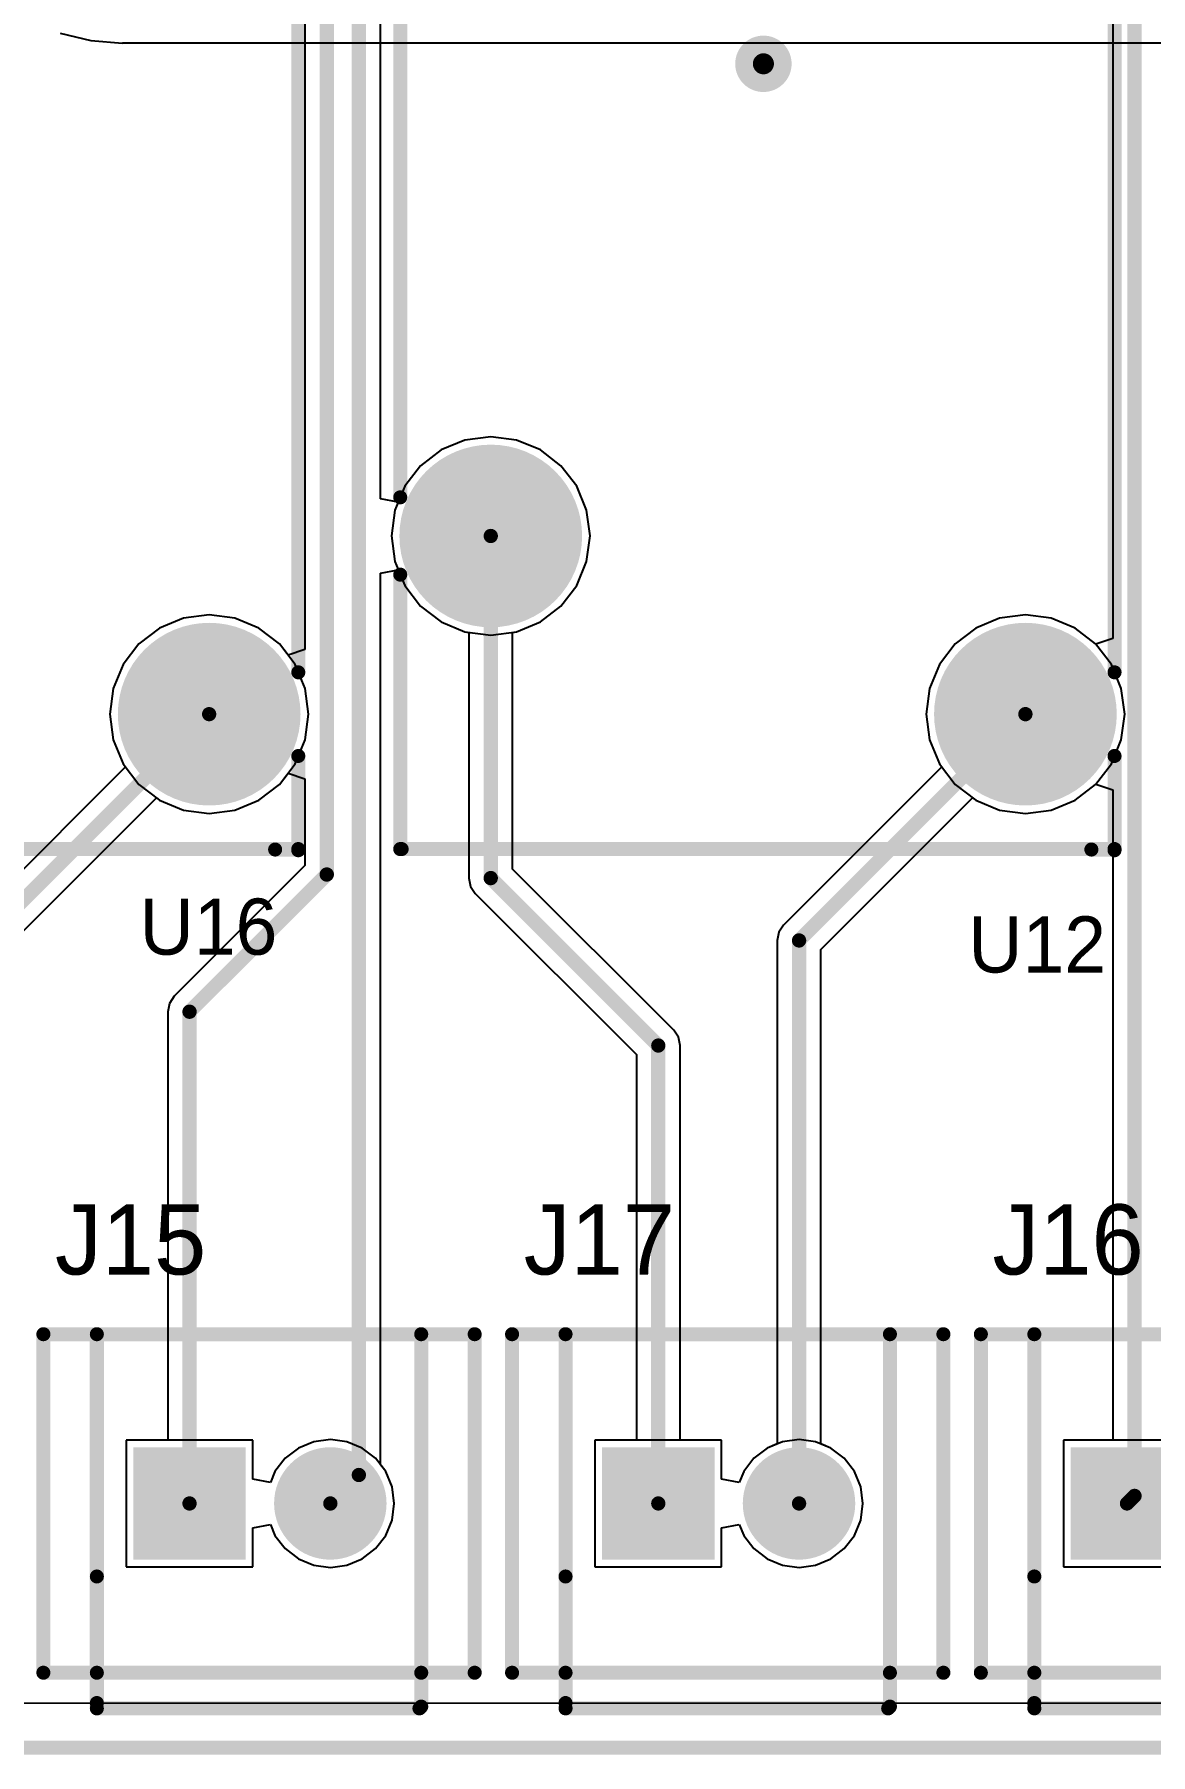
# Model space of a CAD drawing. Extents: x 32 to 132, y 19 to 123.
# Drawn here: x 46.25 to 62.16, y 18.57 to 43.09 of the extents above; entities that cross this region are included whole.
import ezdxf

# ---------------------------------------------------------------- set-up
doc = ezdxf.new("R2010")
doc.units = 0
doc.layers.get('0').update_dxf_attribs({"linetype": 'CONTINUOUS'})
for name, color, linetype in [('BOTTOMLAYER', 5, 'CONTINUOUS'), ('BOTTOMSOLDER', 6, 'CONTINUOUS'), ('MECHANICAL1', 6, 'CONTINUOUS'), ('MECHANICAL13', 56, 'CONTINUOUS'), ('MECHANICAL15', 56, 'CONTINUOUS'), ('MULTILAYER', 9, 'CONTINUOUS'), ('PADHOLELAYER', 156, 'CONTINUOUS'), ('TOPLAYER', 1, 'CONTINUOUS'), ('TOPOVERLAY', 2, 'CONTINUOUS'), ('TOPSOLDER', 216, 'CONTINUOUS'), ('VIAHOLELAYER', 16, 'CONTINUOUS')]:
    doc.layers.add(name, color=color, linetype=linetype)

# ---------------------------------------------------------------- blocks, each defined once
blk = doc.blocks.new('PH2_2_0_7')
at = {"layer": 'BOTTOMLAYER', "const_width": 0.7}
blk.add_lwpolyline([(1.657, 0, 1), (2.357, 0, 1)], format="xyb", close=True, dxfattribs=at)
at = {"layer": 'BOTTOMLAYER'}
blk.add_solid([(-0.7, -0.7), (0.7, -0.7), (-0.7, 0.7), (0.7, 0.7)], dxfattribs=at)
at = {"layer": 'BOTTOMSOLDER', "const_width": 0.802}
blk.add_lwpolyline([(1.606, 0, 1), (2.407, 0, 1)], format="xyb", close=True, dxfattribs=at)
at = {"layer": 'BOTTOMSOLDER'}
blk.add_solid([(-0.802, -0.802), (0.802, -0.802), (-0.802, 0.802), (0.802, 0.802)], dxfattribs=at)
at = {"layer": 'MECHANICAL13', "const_width": 0.2}
for points in [[(-2.083, 2.413), (4.064, 2.413)], [(-2.083, -2.413), (-2.083, 2.413)], [(4.064, -2.413), (4.064, 2.413)], [(-2.083, -2.413), (4.064, -2.413)]]:
    blk.add_lwpolyline(points, dxfattribs=at)
at = {"layer": 'MECHANICAL13', "const_width": 0.1}
for points in [[(-2.133, 2.413, 1), (-2.033, 2.413, 1)], [(-2.133, 2.413, 1), (-2.033, 2.413, 1)], [(4.014, 2.413, 1), (4.114, 2.413, 1)], [(4.014, 2.413, 1), (4.114, 2.413, 1)], [(-2.133, -2.413, 1), (-2.033, -2.413, 1)], [(-2.133, -2.413, 1), (-2.033, -2.413, 1)], [(4.014, -2.413, 1), (4.114, -2.413, 1)], [(4.014, -2.413, 1), (4.114, -2.413, 1)]]:
    blk.add_lwpolyline(points, format="xyb", close=True, dxfattribs=at)
at = {"layer": 'MULTILAYER', "const_width": 0.7}
blk.add_lwpolyline([(1.657, 0, 1), (2.357, 0, 1)], format="xyb", close=True, dxfattribs=at)
at = {"layer": 'MULTILAYER'}
blk.add_solid([(-0.7, -0.7), (0.7, -0.7), (-0.7, 0.7), (0.7, 0.7)], dxfattribs=at)
at = {"layer": 'PADHOLELAYER', "const_width": 0.4}
for points in [[(-0.2, 0, 1), (0.2, 0, 1)], [(1.807, 0, 1), (2.207, 0, 1)]]:
    blk.add_lwpolyline(points, format="xyb", close=True, dxfattribs=at)
at = {"layer": 'TOPLAYER', "const_width": 0.7}
blk.add_lwpolyline([(1.657, 0, 1), (2.357, 0, 1)], format="xyb", close=True, dxfattribs=at)
at = {"layer": 'TOPLAYER'}
blk.add_solid([(-0.7, -0.7), (0.7, -0.7), (-0.7, 0.7), (0.7, 0.7)], dxfattribs=at)
at = {"layer": 'TOPOVERLAY', "const_width": 0.2}
for points in [[(-1.321, -1.041), (-1.321, 2.413)], [(-1.321, 2.413), (3.302, 2.413)], [(3.302, -2.896), (3.302, 2.413)], [(-1.321, -2.845), (-1.321, -1.041)], [(-1.321, -2.413), (3.302, -2.413)], [(-1.321, -2.921), (-1.321, -2.413)], [(-1.321, -2.921), (3.277, -2.921)], [(3.277, -2.921), (3.302, -2.896)]]:
    blk.add_lwpolyline(points, dxfattribs=at)
at = {"layer": 'TOPOVERLAY', "const_width": 0.1}
for points in [[(-1.371, 2.413, 1), (-1.271, 2.413, 1)], [(-1.371, 2.413, 1), (-1.271, 2.413, 1)], [(3.252, 2.413, 1), (3.352, 2.413, 1)], [(3.252, 2.413, 1), (3.352, 2.413, 1)], [(-1.371, -1.041, 1), (-1.271, -1.041, 1)], [(-1.371, -1.041, 1), (-1.271, -1.041, 1)], [(-1.371, -2.413, 1), (-1.271, -2.413, 1)], [(-1.371, -2.413, 1), (-1.271, -2.413, 1)], [(3.252, -2.413, 1), (3.352, -2.413, 1)], [(-1.371, -2.845, 1), (-1.271, -2.845, 1)], [(-1.371, -2.921, 1), (-1.271, -2.921, 1)], [(-1.371, -2.921, 1), (-1.271, -2.921, 1)], [(3.227, -2.921, 1), (3.327, -2.921, 1)], [(3.227, -2.921, 1), (3.327, -2.921, 1)], [(3.252, -2.896, 1), (3.352, -2.896, 1)], [(3.252, -2.896, 1), (3.352, -2.896, 1)]]:
    blk.add_lwpolyline(points, format="xyb", close=True, dxfattribs=at)
at = {"layer": 'TOPSOLDER', "const_width": 0.802}
blk.add_lwpolyline([(1.606, 0, 1), (2.407, 0, 1)], format="xyb", close=True, dxfattribs=at)
at = {"layer": 'TOPSOLDER'}
blk.add_solid([(-0.802, -0.802), (0.802, -0.802), (-0.802, 0.802), (0.802, 0.802)], dxfattribs=at)
blk = doc.blocks.new('PH2_2_0_8')
at = {"layer": 'BOTTOMLAYER', "const_width": 0.7}
blk.add_lwpolyline([(1.657, 0, 1), (2.357, 0, 1)], format="xyb", close=True, dxfattribs=at)
at = {"layer": 'BOTTOMLAYER'}
blk.add_solid([(-0.7, -0.7), (0.7, -0.7), (-0.7, 0.7), (0.7, 0.7)], dxfattribs=at)
at = {"layer": 'BOTTOMSOLDER', "const_width": 0.802}
blk.add_lwpolyline([(1.606, 0, 1), (2.407, 0, 1)], format="xyb", close=True, dxfattribs=at)
at = {"layer": 'BOTTOMSOLDER'}
blk.add_solid([(-0.802, -0.802), (0.802, -0.802), (-0.802, 0.802), (0.802, 0.802)], dxfattribs=at)
at = {"layer": 'MECHANICAL13', "const_width": 0.2}
for points in [[(-2.083, 2.413), (4.064, 2.413)], [(-2.083, -2.413), (-2.083, 2.413)], [(4.064, -2.413), (4.064, 2.413)], [(-2.083, -2.413), (4.064, -2.413)]]:
    blk.add_lwpolyline(points, dxfattribs=at)
at = {"layer": 'MECHANICAL13', "const_width": 0.1}
for points in [[(-2.133, 2.413, 1), (-2.033, 2.413, 1)], [(-2.133, 2.413, 1), (-2.033, 2.413, 1)], [(4.014, 2.413, 1), (4.114, 2.413, 1)], [(4.014, 2.413, 1), (4.114, 2.413, 1)], [(-2.133, -2.413, 1), (-2.033, -2.413, 1)], [(-2.133, -2.413, 1), (-2.033, -2.413, 1)], [(4.014, -2.413, 1), (4.114, -2.413, 1)], [(4.014, -2.413, 1), (4.114, -2.413, 1)]]:
    blk.add_lwpolyline(points, format="xyb", close=True, dxfattribs=at)
at = {"layer": 'MULTILAYER', "const_width": 0.7}
blk.add_lwpolyline([(1.657, 0, 1), (2.357, 0, 1)], format="xyb", close=True, dxfattribs=at)
at = {"layer": 'MULTILAYER'}
blk.add_solid([(-0.7, -0.7), (0.7, -0.7), (-0.7, 0.7), (0.7, 0.7)], dxfattribs=at)
at = {"layer": 'PADHOLELAYER', "const_width": 0.4}
for points in [[(-0.2, 0, 1), (0.2, 0, 1)], [(1.807, 0, 1), (2.207, 0, 1)]]:
    blk.add_lwpolyline(points, format="xyb", close=True, dxfattribs=at)
at = {"layer": 'TOPLAYER', "const_width": 0.7}
blk.add_lwpolyline([(1.657, 0, 1), (2.357, 0, 1)], format="xyb", close=True, dxfattribs=at)
at = {"layer": 'TOPLAYER'}
blk.add_solid([(-0.7, -0.7), (0.7, -0.7), (-0.7, 0.7), (0.7, 0.7)], dxfattribs=at)
at = {"layer": 'TOPOVERLAY', "const_width": 0.2}
for points in [[(-1.321, -1.041), (-1.321, 2.413)], [(-1.321, 2.413), (3.302, 2.413)], [(3.302, -2.896), (3.302, 2.413)], [(-1.321, -2.845), (-1.321, -1.041)], [(-1.321, -2.413), (3.302, -2.413)], [(-1.321, -2.921), (-1.321, -2.413)], [(-1.321, -2.921), (3.277, -2.921)], [(3.277, -2.921), (3.302, -2.896)]]:
    blk.add_lwpolyline(points, dxfattribs=at)
at = {"layer": 'TOPOVERLAY', "const_width": 0.1}
for points in [[(-1.371, 2.413, 1), (-1.271, 2.413, 1)], [(-1.371, 2.413, 1), (-1.271, 2.413, 1)], [(3.252, 2.413, 1), (3.352, 2.413, 1)], [(3.252, 2.413, 1), (3.352, 2.413, 1)], [(-1.371, -1.041, 1), (-1.271, -1.041, 1)], [(-1.371, -1.041, 1), (-1.271, -1.041, 1)], [(-1.371, -2.413, 1), (-1.271, -2.413, 1)], [(-1.371, -2.413, 1), (-1.271, -2.413, 1)], [(3.252, -2.413, 1), (3.352, -2.413, 1)], [(-1.371, -2.845, 1), (-1.271, -2.845, 1)], [(-1.371, -2.921, 1), (-1.271, -2.921, 1)], [(-1.371, -2.921, 1), (-1.271, -2.921, 1)], [(3.227, -2.921, 1), (3.327, -2.921, 1)], [(3.227, -2.921, 1), (3.327, -2.921, 1)], [(3.252, -2.896, 1), (3.352, -2.896, 1)], [(3.252, -2.896, 1), (3.352, -2.896, 1)]]:
    blk.add_lwpolyline(points, format="xyb", close=True, dxfattribs=at)
at = {"layer": 'TOPSOLDER', "const_width": 0.802}
blk.add_lwpolyline([(1.606, 0, 1), (2.407, 0, 1)], format="xyb", close=True, dxfattribs=at)
at = {"layer": 'TOPSOLDER'}
blk.add_solid([(-0.802, -0.802), (0.802, -0.802), (-0.802, 0.802), (0.802, 0.802)], dxfattribs=at)
blk = doc.blocks.new('PH2_2_0_9')
at = {"layer": 'BOTTOMLAYER', "const_width": 0.7}
blk.add_lwpolyline([(1.657, 0, 1), (2.357, 0, 1)], format="xyb", close=True, dxfattribs=at)
at = {"layer": 'BOTTOMLAYER'}
blk.add_solid([(-0.7, -0.7), (0.7, -0.7), (-0.7, 0.7), (0.7, 0.7)], dxfattribs=at)
at = {"layer": 'BOTTOMSOLDER', "const_width": 0.802}
blk.add_lwpolyline([(1.606, 0, 1), (2.407, 0, 1)], format="xyb", close=True, dxfattribs=at)
at = {"layer": 'BOTTOMSOLDER'}
blk.add_solid([(-0.802, -0.802), (0.802, -0.802), (-0.802, 0.802), (0.802, 0.802)], dxfattribs=at)
at = {"layer": 'MECHANICAL13', "const_width": 0.2}
for points in [[(-2.083, 2.413), (4.064, 2.413)], [(-2.083, -2.413), (-2.083, 2.413)], [(4.064, -2.413), (4.064, 2.413)], [(-2.083, -2.413), (4.064, -2.413)]]:
    blk.add_lwpolyline(points, dxfattribs=at)
at = {"layer": 'MECHANICAL13', "const_width": 0.1}
for points in [[(-2.133, 2.413, 1), (-2.033, 2.413, 1)], [(-2.133, 2.413, 1), (-2.033, 2.413, 1)], [(4.014, 2.413, 1), (4.114, 2.413, 1)], [(4.014, 2.413, 1), (4.114, 2.413, 1)], [(-2.133, -2.413, 1), (-2.033, -2.413, 1)], [(-2.133, -2.413, 1), (-2.033, -2.413, 1)], [(4.014, -2.413, 1), (4.114, -2.413, 1)], [(4.014, -2.413, 1), (4.114, -2.413, 1)]]:
    blk.add_lwpolyline(points, format="xyb", close=True, dxfattribs=at)
at = {"layer": 'MULTILAYER', "const_width": 0.7}
blk.add_lwpolyline([(1.657, 0, 1), (2.357, 0, 1)], format="xyb", close=True, dxfattribs=at)
at = {"layer": 'MULTILAYER'}
blk.add_solid([(-0.7, -0.7), (0.7, -0.7), (-0.7, 0.7), (0.7, 0.7)], dxfattribs=at)
at = {"layer": 'PADHOLELAYER', "const_width": 0.4}
for points in [[(-0.2, 0, 1), (0.2, 0, 1)], [(1.807, 0, 1), (2.207, 0, 1)]]:
    blk.add_lwpolyline(points, format="xyb", close=True, dxfattribs=at)
at = {"layer": 'TOPLAYER', "const_width": 0.7}
blk.add_lwpolyline([(1.657, 0, 1), (2.357, 0, 1)], format="xyb", close=True, dxfattribs=at)
at = {"layer": 'TOPLAYER'}
blk.add_solid([(-0.7, -0.7), (0.7, -0.7), (-0.7, 0.7), (0.7, 0.7)], dxfattribs=at)
at = {"layer": 'TOPOVERLAY', "const_width": 0.2}
for points in [[(-1.321, -1.041), (-1.321, 2.413)], [(-1.321, 2.413), (3.302, 2.413)], [(3.302, -2.896), (3.302, 2.413)], [(-1.321, -2.845), (-1.321, -1.041)], [(-1.321, -2.413), (3.302, -2.413)], [(-1.321, -2.921), (-1.321, -2.413)], [(-1.321, -2.921), (3.277, -2.921)], [(3.277, -2.921), (3.302, -2.896)]]:
    blk.add_lwpolyline(points, dxfattribs=at)
at = {"layer": 'TOPOVERLAY', "const_width": 0.1}
for points in [[(-1.371, 2.413, 1), (-1.271, 2.413, 1)], [(-1.371, 2.413, 1), (-1.271, 2.413, 1)], [(3.252, 2.413, 1), (3.352, 2.413, 1)], [(3.252, 2.413, 1), (3.352, 2.413, 1)], [(-1.371, -1.041, 1), (-1.271, -1.041, 1)], [(-1.371, -1.041, 1), (-1.271, -1.041, 1)], [(-1.371, -2.413, 1), (-1.271, -2.413, 1)], [(-1.371, -2.413, 1), (-1.271, -2.413, 1)], [(3.252, -2.413, 1), (3.352, -2.413, 1)], [(-1.371, -2.845, 1), (-1.271, -2.845, 1)], [(-1.371, -2.921, 1), (-1.271, -2.921, 1)], [(-1.371, -2.921, 1), (-1.271, -2.921, 1)], [(3.227, -2.921, 1), (3.327, -2.921, 1)], [(3.227, -2.921, 1), (3.327, -2.921, 1)], [(3.252, -2.896, 1), (3.352, -2.896, 1)], [(3.252, -2.896, 1), (3.352, -2.896, 1)]]:
    blk.add_lwpolyline(points, format="xyb", close=True, dxfattribs=at)
at = {"layer": 'TOPSOLDER', "const_width": 0.802}
blk.add_lwpolyline([(1.606, 0, 1), (2.407, 0, 1)], format="xyb", close=True, dxfattribs=at)
at = {"layer": 'TOPSOLDER'}
blk.add_solid([(-0.802, -0.802), (0.802, -0.802), (-0.802, 0.802), (0.802, 0.802)], dxfattribs=at)
blk = doc.blocks.new('HF32F_005_HS_149')
at = {"layer": 'BOTTOMLAYER', "const_width": 1.2}
for points in [[(-0.6, 7.6, 1), (0.6, 7.6, 1)], [(14.64, 7.62, 1), (15.84, 7.62, 1)], [(-0.6, 0, 1), (0.6, 0, 1)], [(12.1, 0, 1), (13.3, 0, 1)]]:
    blk.add_lwpolyline(points, format="xyb", close=True, dxfattribs=at)
at = {"layer": 'BOTTOMSOLDER', "const_width": 1.302}
for points in [[(-0.651, 7.6, 1), (0.651, 7.6, 1)], [(14.589, 7.62, 1), (15.891, 7.62, 1)], [(-0.651, 0, 1), (0.651, 0, 1)], [(12.049, 0, 1), (13.351, 0, 1)]]:
    blk.add_lwpolyline(points, format="xyb", close=True, dxfattribs=at)
at = {"layer": 'MECHANICAL15', "const_width": 0.00254}
blk.add_lwpolyline([(7.946, 4.137), (7.997, 4.188)], dxfattribs=at)
at = {"layer": 'MECHANICAL15', "const_width": 0.00127}
for points in [[(7.996, 4.188, 1), (7.998, 4.188, 1)], [(7.946, 4.137, 1), (7.947, 4.137, 1)]]:
    blk.add_lwpolyline(points, format="xyb", close=True, dxfattribs=at)
at = {"layer": 'MULTILAYER', "const_width": 1.2}
for points in [[(-0.6, 7.6, 1), (0.6, 7.6, 1)], [(14.64, 7.62, 1), (15.84, 7.62, 1)], [(-0.6, 0, 1), (0.6, 0, 1)], [(12.1, 0, 1), (13.3, 0, 1)]]:
    blk.add_lwpolyline(points, format="xyb", close=True, dxfattribs=at)
at = {"layer": 'PADHOLELAYER', "const_width": 0.7}
for points in [[(-0.35, 7.6, 1), (0.35, 7.6, 1)], [(14.89, 7.62, 1), (15.59, 7.62, 1)], [(-0.35, 0, 1), (0.35, 0, 1)], [(12.35, 0, 1), (13.05, 0, 1)]]:
    blk.add_lwpolyline(points, format="xyb", close=True, dxfattribs=at)
at = {"layer": 'TOPLAYER', "const_width": 1.2}
for points in [[(-0.6, 7.6, 1), (0.6, 7.6, 1)], [(14.64, 7.62, 1), (15.84, 7.62, 1)], [(-0.6, 0, 1), (0.6, 0, 1)], [(12.1, 0, 1), (13.3, 0, 1)]]:
    blk.add_lwpolyline(points, format="xyb", close=True, dxfattribs=at)
at = {"layer": 'TOPOVERLAY', "const_width": 0.2}
for points in [[(-1.237, 8.261), (-1.237, 8.89)], [(-0.55, 8.89), (-1.19, 8.89)], [(14.644, 8.89), (0.55, 8.89)], [(17.18, 8.89), (15.836, 8.89)], [(17.163, -1.27), (17.163, 8.89)], [(17.17, 8.56), (17.17, 8.89)], [(-1.237, 0.662), (-1.237, 6.938)], [(-1.237, -1.29), (-1.237, -0.662)], [(-0.551, -1.29), (-1.237, -1.29)], [(12.149, -1.29), (0.551, -1.29)], [(17.163, -1.29), (13.251, -1.29)]]:
    blk.add_lwpolyline(points, dxfattribs=at)
at = {"layer": 'TOPOVERLAY', "const_width": 0.1}
for points in [[(-1.287, 8.89, 1), (-1.187, 8.89, 1)], [(-1.24, 8.89, 1), (-1.14, 8.89, 1)], [(-0.6, 8.89, 1), (-0.5, 8.89, 1)], [(0.5, 8.89, 1), (0.6, 8.89, 1)], [(14.594, 8.89, 1), (14.694, 8.89, 1)], [(15.786, 8.89, 1), (15.886, 8.89, 1)], [(17.113, 8.89, 1), (17.213, 8.89, 1)], [(17.12, 8.89, 1), (17.22, 8.89, 1)], [(17.13, 8.89, 1), (17.23, 8.89, 1)], [(17.12, 8.56, 1), (17.22, 8.56, 1)], [(-1.287, 8.261, 1), (-1.187, 8.261, 1)], [(-1.287, 6.938, 1), (-1.187, 6.938, 1)], [(-1.287, 0.662, 1), (-1.187, 0.662, 1)], [(-1.287, -0.662, 1), (-1.187, -0.662, 1)], [(-1.287, -1.29, 1), (-1.187, -1.29, 1)], [(-1.287, -1.29, 1), (-1.187, -1.29, 1)], [(-0.601, -1.29, 1), (-0.501, -1.29, 1)], [(0.501, -1.29, 1), (0.601, -1.29, 1)], [(12.099, -1.29, 1), (12.199, -1.29, 1)], [(13.201, -1.29, 1), (13.301, -1.29, 1)], [(17.113, -1.27, 1), (17.213, -1.27, 1)], [(17.113, -1.29, 1), (17.213, -1.29, 1)]]:
    blk.add_lwpolyline(points, format="xyb", close=True, dxfattribs=at)
at = {"layer": 'TOPSOLDER', "const_width": 1.302}
for points in [[(-0.651, 7.6, 1), (0.651, 7.6, 1)], [(14.589, 7.62, 1), (15.891, 7.62, 1)], [(-0.651, 0, 1), (0.651, 0, 1)], [(12.049, 0, 1), (13.351, 0, 1)]]:
    blk.add_lwpolyline(points, format="xyb", close=True, dxfattribs=at)
blk = doc.blocks.new('HF32F_005_HS_153')
at = {"layer": 'BOTTOMLAYER', "const_width": 1.2}
for points in [[(-0.6, 7.6, 1), (0.6, 7.6, 1)], [(14.64, 7.62, 1), (15.84, 7.62, 1)], [(-0.6, 0, 1), (0.6, 0, 1)], [(12.1, 0, 1), (13.3, 0, 1)]]:
    blk.add_lwpolyline(points, format="xyb", close=True, dxfattribs=at)
at = {"layer": 'BOTTOMSOLDER', "const_width": 1.302}
for points in [[(-0.651, 7.6, 1), (0.651, 7.6, 1)], [(14.589, 7.62, 1), (15.891, 7.62, 1)], [(-0.651, 0, 1), (0.651, 0, 1)], [(12.049, 0, 1), (13.351, 0, 1)]]:
    blk.add_lwpolyline(points, format="xyb", close=True, dxfattribs=at)
at = {"layer": 'MECHANICAL15', "const_width": 0.00254}
blk.add_lwpolyline([(7.946, 4.137), (7.997, 4.188)], dxfattribs=at)
at = {"layer": 'MECHANICAL15', "const_width": 0.00127}
for points in [[(7.996, 4.188, 1), (7.998, 4.188, 1)], [(7.946, 4.137, 1), (7.947, 4.137, 1)]]:
    blk.add_lwpolyline(points, format="xyb", close=True, dxfattribs=at)
at = {"layer": 'MULTILAYER', "const_width": 1.2}
for points in [[(-0.6, 7.6, 1), (0.6, 7.6, 1)], [(14.64, 7.62, 1), (15.84, 7.62, 1)], [(-0.6, 0, 1), (0.6, 0, 1)], [(12.1, 0, 1), (13.3, 0, 1)]]:
    blk.add_lwpolyline(points, format="xyb", close=True, dxfattribs=at)
at = {"layer": 'PADHOLELAYER', "const_width": 0.7}
for points in [[(-0.35, 7.6, 1), (0.35, 7.6, 1)], [(14.89, 7.62, 1), (15.59, 7.62, 1)], [(-0.35, 0, 1), (0.35, 0, 1)], [(12.35, 0, 1), (13.05, 0, 1)]]:
    blk.add_lwpolyline(points, format="xyb", close=True, dxfattribs=at)
at = {"layer": 'TOPLAYER', "const_width": 1.2}
for points in [[(-0.6, 7.6, 1), (0.6, 7.6, 1)], [(14.64, 7.62, 1), (15.84, 7.62, 1)], [(-0.6, 0, 1), (0.6, 0, 1)], [(12.1, 0, 1), (13.3, 0, 1)]]:
    blk.add_lwpolyline(points, format="xyb", close=True, dxfattribs=at)
at = {"layer": 'TOPOVERLAY', "const_width": 0.2}
for points in [[(-1.237, 8.261), (-1.237, 8.89)], [(-0.55, 8.89), (-1.19, 8.89)], [(14.644, 8.89), (0.55, 8.89)], [(17.18, 8.89), (15.836, 8.89)], [(17.163, -1.27), (17.163, 8.89)], [(17.17, 8.56), (17.17, 8.89)], [(-1.237, 0.662), (-1.237, 6.938)], [(-1.237, -1.29), (-1.237, -0.662)], [(-0.551, -1.29), (-1.237, -1.29)], [(12.149, -1.29), (0.551, -1.29)], [(17.163, -1.29), (13.251, -1.29)]]:
    blk.add_lwpolyline(points, dxfattribs=at)
at = {"layer": 'TOPOVERLAY', "const_width": 0.1}
for points in [[(-1.287, 8.89, 1), (-1.187, 8.89, 1)], [(-1.24, 8.89, 1), (-1.14, 8.89, 1)], [(-0.6, 8.89, 1), (-0.5, 8.89, 1)], [(0.5, 8.89, 1), (0.6, 8.89, 1)], [(14.594, 8.89, 1), (14.694, 8.89, 1)], [(15.786, 8.89, 1), (15.886, 8.89, 1)], [(17.113, 8.89, 1), (17.213, 8.89, 1)], [(17.12, 8.89, 1), (17.22, 8.89, 1)], [(17.13, 8.89, 1), (17.23, 8.89, 1)], [(17.12, 8.56, 1), (17.22, 8.56, 1)], [(-1.287, 8.261, 1), (-1.187, 8.261, 1)], [(-1.287, 6.938, 1), (-1.187, 6.938, 1)], [(-1.287, 0.662, 1), (-1.187, 0.662, 1)], [(-1.287, -0.662, 1), (-1.187, -0.662, 1)], [(-1.287, -1.29, 1), (-1.187, -1.29, 1)], [(-1.287, -1.29, 1), (-1.187, -1.29, 1)], [(-0.601, -1.29, 1), (-0.501, -1.29, 1)], [(0.501, -1.29, 1), (0.601, -1.29, 1)], [(12.099, -1.29, 1), (12.199, -1.29, 1)], [(13.201, -1.29, 1), (13.301, -1.29, 1)], [(17.113, -1.27, 1), (17.213, -1.27, 1)], [(17.113, -1.29, 1), (17.213, -1.29, 1)]]:
    blk.add_lwpolyline(points, format="xyb", close=True, dxfattribs=at)
at = {"layer": 'TOPSOLDER', "const_width": 1.302}
for points in [[(-0.651, 7.6, 1), (0.651, 7.6, 1)], [(14.589, 7.62, 1), (15.891, 7.62, 1)], [(-0.651, 0, 1), (0.651, 0, 1)], [(12.049, 0, 1), (13.351, 0, 1)]]:
    blk.add_lwpolyline(points, format="xyb", close=True, dxfattribs=at)

msp = doc.modelspace()

# ---------------------------------------------------------------- linework, layer by layer
at = {"layer": 'BOTTOMLAYER'}
for p, q in [((46.619, 43.109), (47.058, 43.003)), ((47.058, 43.003), (47.509, 42.968)), ((47.509, 42.968), (47.509, 42.97)), ((47.509, 42.97), (73.914, 42.97)), ((52.389, 37.308), (52.048, 37.167)), ((52.756, 37.356), (52.389, 37.308)), ((53.122, 37.308), (52.756, 37.356)), ((53.463, 37.167), (53.122, 37.308)), ((52.048, 37.167), (51.755, 36.942)), ((53.757, 36.942), (53.463, 37.167)), ((51.755, 36.942), (51.53, 36.649)), ((53.982, 36.649), (53.757, 36.942)), ((51.53, 36.649), (51.389, 36.307)), ((54.123, 36.307), (53.982, 36.649)), ((51.389, 36.307), (51.34, 35.941)), ((54.171, 35.941), (54.123, 36.307)), ((51.34, 35.941), (51.389, 35.575)), ((54.123, 35.575), (54.171, 35.941)), ((51.389, 35.575), (51.53, 35.233)), ((53.982, 35.233), (54.123, 35.575)), ((51.53, 35.233), (51.755, 34.94)), ((53.757, 34.94), (53.982, 35.233)), ((51.755, 34.94), (52.048, 34.715)), ((53.463, 34.715), (53.757, 34.94)), ((48.035, 34.627), (47.742, 34.402)), ((48.376, 34.768), (48.035, 34.627)), ((48.743, 34.816), (48.376, 34.768)), ((49.109, 34.768), (48.743, 34.816)), ((49.45, 34.627), (49.109, 34.768)), ((49.743, 34.402), (49.45, 34.627)), ((52.048, 34.715), (52.389, 34.574)), ((53.122, 34.574), (53.463, 34.715)), ((59.668, 34.627), (59.375, 34.402)), ((60.009, 34.768), (59.668, 34.627)), ((60.376, 34.816), (60.009, 34.768)), ((60.742, 34.768), (60.376, 34.816)), ((61.083, 34.627), (60.742, 34.768)), ((61.377, 34.402), (61.083, 34.627)), ((47.742, 34.402), (47.517, 34.109)), ((49.968, 34.109), (49.743, 34.402)), ((52.389, 34.574), (52.756, 34.526)), ((52.756, 34.526), (53.122, 34.574)), ((59.375, 34.402), (59.15, 34.109)), ((61.602, 34.109), (61.377, 34.402)), ((47.517, 34.109), (47.375, 33.767)), ((50.11, 33.767), (49.968, 34.109)), ((59.15, 34.109), (59.009, 33.767)), ((61.743, 33.767), (61.602, 34.109)), ((47.375, 33.767), (47.327, 33.401)), ((50.158, 33.401), (50.11, 33.767)), ((59.009, 33.767), (58.96, 33.401)), ((61.791, 33.401), (61.743, 33.767)), ((47.327, 33.401), (47.375, 33.035)), ((50.11, 33.035), (50.158, 33.401)), ((58.96, 33.401), (59.009, 33.035)), ((61.743, 33.035), (61.791, 33.401)), ((47.375, 33.035), (47.517, 32.693)), ((49.968, 32.693), (50.11, 33.035)), ((59.009, 33.035), (59.15, 32.693)), ((61.602, 32.693), (61.743, 33.035)), ((47.517, 32.693), (47.742, 32.4)), ((49.743, 32.4), (49.968, 32.693)), ((59.15, 32.693), (59.375, 32.4)), ((61.377, 32.4), (61.602, 32.693)), ((47.742, 32.4), (48.035, 32.175)), ((49.45, 32.175), (49.743, 32.4)), ((59.375, 32.4), (59.668, 32.175)), ((61.083, 32.175), (61.377, 32.4)), ((48.035, 32.175), (48.376, 32.034)), ((49.109, 32.034), (49.45, 32.175)), ((59.668, 32.175), (60.009, 32.034)), ((60.742, 32.034), (61.083, 32.175)), ((48.376, 32.034), (48.743, 31.986)), ((48.743, 31.986), (49.109, 32.034)), ((60.009, 32.034), (60.376, 31.986)), ((60.376, 31.986), (60.742, 32.034)), ((49.366, 23.052), (47.56, 23.052)), ((47.56, 23.052), (47.56, 21.246)), ((49.366, 22.496), (49.366, 23.052)), ((50.47, 23.06), (50.234, 23.029)), ((50.706, 23.029), (50.47, 23.06)), ((56.047, 23.052), (54.24, 23.052)), ((54.24, 23.052), (54.24, 21.246)), ((56.047, 22.496), (56.047, 23.052)), ((57.15, 23.06), (56.914, 23.029)), ((57.386, 23.029), (57.15, 23.06)), ((62.727, 23.052), (60.92, 23.052)), ((60.92, 23.052), (60.92, 21.246)), ((50.014, 22.938), (49.826, 22.793)), ((50.234, 23.029), (50.014, 22.938)), ((50.925, 22.938), (50.706, 23.029)), ((51.114, 22.793), (50.925, 22.938)), ((56.695, 22.938), (56.506, 22.793)), ((56.914, 23.029), (56.695, 22.938)), ((57.605, 22.938), (57.386, 23.029)), ((57.794, 22.793), (57.605, 22.938)), ((49.681, 22.604), (49.616, 22.447)), ((49.826, 22.793), (49.681, 22.604)), ((51.259, 22.604), (51.114, 22.793)), ((51.35, 22.385), (51.259, 22.604)), ((56.361, 22.604), (56.296, 22.447)), ((56.506, 22.793), (56.361, 22.604)), ((57.939, 22.604), (57.794, 22.793)), ((58.03, 22.385), (57.939, 22.604)), ((49.616, 22.447), (49.366, 22.496)), ((51.381, 22.149), (51.35, 22.385)), ((56.296, 22.447), (56.047, 22.496)), ((58.061, 22.149), (58.03, 22.385)), ((51.35, 21.913), (51.381, 22.149)), ((58.03, 21.913), (58.061, 22.149)), ((49.366, 21.801), (49.616, 21.851)), ((49.616, 21.851), (49.681, 21.693)), ((51.259, 21.693), (51.35, 21.913)), ((56.047, 21.801), (56.296, 21.851)), ((56.296, 21.851), (56.361, 21.693)), ((57.939, 21.693), (58.03, 21.913)), ((49.366, 21.246), (49.366, 21.801)), ((49.681, 21.693), (49.826, 21.505)), ((51.114, 21.505), (51.259, 21.693)), ((56.047, 21.246), (56.047, 21.801)), ((56.361, 21.693), (56.506, 21.505)), ((57.794, 21.505), (57.939, 21.693)), ((49.826, 21.505), (50.014, 21.36)), ((50.014, 21.36), (50.234, 21.269)), ((50.706, 21.269), (50.925, 21.36)), ((50.925, 21.36), (51.114, 21.505)), ((56.506, 21.505), (56.695, 21.36)), ((56.695, 21.36), (56.914, 21.269)), ((57.386, 21.269), (57.605, 21.36)), ((57.605, 21.36), (57.794, 21.505)), ((47.56, 21.246), (49.366, 21.246)), ((50.234, 21.269), (50.47, 21.238)), ((50.47, 21.238), (50.706, 21.269)), ((54.24, 21.246), (56.047, 21.246)), ((56.914, 21.269), (57.15, 21.238)), ((57.15, 21.238), (57.386, 21.269)), ((60.92, 21.246), (62.727, 21.246)), ((72.18, 19.296), (36.3, 19.304))]:
    msp.add_line(p, q, dxfattribs=at)
at = {"layer": 'BOTTOMLAYER', "const_width": 0.3}
msp.add_lwpolyline([(56.492, 42.672, 1), (56.792, 42.672, 1)], format="xyb", close=True, dxfattribs=at)
at = {"layer": 'BOTTOMSOLDER', "const_width": 0.402}
msp.add_lwpolyline([(56.441, 42.672, 1), (56.843, 42.672, 1)], format="xyb", close=True, dxfattribs=at)
at = {"layer": 'MECHANICAL1', "const_width": 0.2}
msp.add_lwpolyline([(31.75, 18.669), (131.699, 18.669)], dxfattribs=at)
at = {"layer": 'MULTILAYER', "const_width": 0.3}
msp.add_lwpolyline([(56.492, 42.672, 1), (56.792, 42.672, 1)], format="xyb", close=True, dxfattribs=at)
at = {"layer": 'TOPLAYER'}
for p, q in [((51.187, 36.471), (51.187, 48.111)), ((50.108, 47.747), (50.108, 34.321)), ((61.621, 47.59), (61.621, 34.479)), ((52.389, 37.308), (52.048, 37.167)), ((52.756, 37.356), (52.389, 37.308)), ((53.122, 37.308), (52.756, 37.356)), ((53.463, 37.167), (53.122, 37.308)), ((52.048, 37.167), (51.755, 36.942)), ((53.757, 36.942), (53.463, 37.167)), ((51.755, 36.942), (51.53, 36.649)), ((53.982, 36.649), (53.757, 36.942)), ((51.53, 36.649), (51.436, 36.422)), ((54.123, 36.307), (53.982, 36.649)), ((51.436, 36.422), (51.187, 36.471)), ((54.171, 35.941), (54.123, 36.307)), ((54.123, 35.575), (54.171, 35.941)), ((53.982, 35.233), (54.123, 35.575)), ((51.187, 35.411), (51.436, 35.46)), ((51.187, 22.698), (51.187, 35.411)), ((51.436, 35.46), (51.53, 35.233)), ((51.53, 35.233), (51.755, 34.94)), ((53.757, 34.94), (53.982, 35.233)), ((51.755, 34.94), (52.048, 34.715)), ((53.463, 34.715), (53.757, 34.94)), ((48.035, 34.627), (47.742, 34.402)), ((48.376, 34.768), (48.035, 34.627)), ((48.743, 34.816), (48.376, 34.768)), ((49.109, 34.768), (48.743, 34.816)), ((49.45, 34.627), (49.109, 34.768)), ((49.743, 34.402), (49.45, 34.627)), ((52.048, 34.715), (52.389, 34.574)), ((53.122, 34.574), (53.463, 34.715)), ((59.668, 34.627), (59.375, 34.402)), ((60.009, 34.768), (59.668, 34.627)), ((60.376, 34.816), (60.009, 34.768)), ((60.742, 34.768), (60.376, 34.816)), ((61.083, 34.627), (60.742, 34.768)), ((61.377, 34.402), (61.083, 34.627)), ((47.742, 34.402), (47.517, 34.109)), ((49.868, 34.24), (49.743, 34.402)), ((52.389, 34.574), (52.445, 34.567)), ((52.445, 34.567), (52.445, 31.064)), ((53.067, 34.567), (53.122, 34.574)), ((53.067, 31.193), (53.067, 34.567)), ((59.375, 34.402), (59.15, 34.109)), ((61.38, 34.397), (61.377, 34.402)), ((61.621, 34.479), (61.38, 34.397)), ((47.517, 34.109), (47.375, 33.767)), ((50.108, 34.321), (49.868, 34.24)), ((59.15, 34.109), (59.009, 33.767)), ((47.375, 33.767), (47.327, 33.401)), ((59.009, 33.767), (58.96, 33.401)), ((47.327, 33.401), (47.375, 33.035)), ((58.96, 33.401), (59.009, 33.035)), ((47.375, 33.035), (47.517, 32.693)), ((59.009, 33.035), (59.15, 32.693)), ((47.551, 32.649), (43.57, 28.668)), ((47.517, 32.693), (47.551, 32.649)), ((59.184, 32.649), (56.93, 30.395)), ((59.15, 32.693), (59.184, 32.649)), ((49.45, 32.175), (49.743, 32.4)), ((49.743, 32.4), (49.868, 32.562)), ((49.868, 32.562), (50.108, 32.481)), ((50.108, 32.481), (50.108, 31.244)), ((61.083, 32.175), (61.377, 32.4)), ((61.377, 32.4), (61.38, 32.405)), ((61.38, 32.405), (61.621, 32.323)), ((44.1, 28.319), (47.99, 32.209)), ((47.99, 32.209), (48.035, 32.175)), ((48.035, 32.175), (48.376, 32.034)), ((49.109, 32.034), (49.45, 32.175)), ((57.461, 30.046), (59.624, 32.209)), ((59.624, 32.209), (59.668, 32.175)), ((59.668, 32.175), (60.009, 32.034)), ((60.742, 32.034), (61.083, 32.175)), ((61.621, 32.323), (61.621, 23.052)), ((48.376, 32.034), (48.743, 31.986)), ((48.743, 31.986), (49.109, 32.034)), ((60.009, 32.034), (60.376, 31.986)), ((60.376, 31.986), (60.742, 32.034)), ((50.108, 31.244), (48.243, 29.379)), ((55.363, 28.896), (53.067, 31.193)), ((52.445, 31.064), (52.445, 31.064)), ((52.445, 31.064), (52.445, 31.064)), ((52.445, 31.064), (52.469, 30.945)), ((52.469, 30.945), (52.536, 30.844)), ((52.536, 30.844), (54.833, 28.548)), ((56.863, 30.294), (56.839, 30.175)), ((56.839, 30.175), (56.839, 22.998)), ((56.93, 30.395), (56.863, 30.294)), ((57.461, 22.998), (57.461, 30.046)), ((48.176, 29.278), (48.152, 29.159)), ((48.243, 29.379), (48.176, 29.278)), ((48.152, 29.159), (48.152, 23.052)), ((55.431, 28.796), (55.363, 28.896)), ((55.454, 28.677), (55.431, 28.796)), ((54.833, 28.548), (54.833, 23.052)), ((55.454, 23.052), (55.454, 28.677)), ((48.152, 23.052), (47.56, 23.052)), ((47.56, 23.052), (47.56, 21.246)), ((54.833, 23.052), (54.24, 23.052)), ((54.24, 23.052), (54.24, 21.246)), ((56.047, 23.052), (55.454, 23.052)), ((56.047, 22.496), (56.047, 23.052)), ((61.621, 23.052), (60.92, 23.052)), ((60.92, 23.052), (60.92, 21.246)), ((56.695, 22.938), (56.506, 22.793)), ((56.839, 22.998), (56.695, 22.938)), ((57.605, 22.938), (57.461, 22.998)), ((57.794, 22.793), (57.605, 22.938)), ((51.259, 22.604), (51.187, 22.698)), ((51.35, 22.385), (51.259, 22.604)), ((56.361, 22.604), (56.296, 22.447)), ((56.506, 22.793), (56.361, 22.604)), ((57.939, 22.604), (57.794, 22.793)), ((58.03, 22.385), (57.939, 22.604)), ((51.381, 22.149), (51.35, 22.385)), ((56.296, 22.447), (56.047, 22.496)), ((58.061, 22.149), (58.03, 22.385)), ((51.35, 21.913), (51.381, 22.149)), ((58.03, 21.913), (58.061, 22.149)), ((49.366, 21.801), (49.616, 21.851)), ((49.616, 21.851), (49.681, 21.693)), ((51.259, 21.693), (51.35, 21.913)), ((56.047, 21.801), (56.296, 21.851)), ((56.296, 21.851), (56.361, 21.693)), ((57.939, 21.693), (58.03, 21.913)), ((49.366, 21.246), (49.366, 21.801)), ((49.681, 21.693), (49.826, 21.505)), ((51.114, 21.505), (51.259, 21.693)), ((56.047, 21.246), (56.047, 21.801)), ((56.361, 21.693), (56.506, 21.505)), ((57.794, 21.505), (57.939, 21.693)), ((49.826, 21.505), (50.014, 21.36)), ((50.014, 21.36), (50.234, 21.269)), ((50.706, 21.269), (50.925, 21.36)), ((50.925, 21.36), (51.114, 21.505)), ((56.506, 21.505), (56.695, 21.36)), ((56.695, 21.36), (56.914, 21.269)), ((57.386, 21.269), (57.605, 21.36)), ((57.605, 21.36), (57.794, 21.505)), ((47.56, 21.246), (49.366, 21.246)), ((50.234, 21.269), (50.47, 21.238)), ((50.47, 21.238), (50.706, 21.269)), ((54.24, 21.246), (56.047, 21.246)), ((56.914, 21.269), (57.15, 21.238)), ((57.15, 21.238), (57.386, 21.269)), ((60.92, 21.246), (62.727, 21.246)), ((72.18, 19.296), (36.3, 19.304))]:
    msp.add_line(p, q, dxfattribs=at)
at = {"layer": 'TOPLAYER', "const_width": 0.203}
for points in [[(50.876, 22.555), (50.876, 55.677)], [(61.931, 22.257), (61.931, 55.417)], [(50.419, 31.115), (50.419, 54.737)], [(52.756, 31.064), (52.756, 35.941)], [(43.79, 28.448), (48.743, 33.401)], [(57.15, 30.175), (60.376, 33.401)], [(48.463, 29.159), (50.419, 31.115)], [(52.756, 31.064), (55.143, 28.677)], [(57.15, 22.149), (57.15, 30.175)], [(48.463, 22.149), (48.463, 29.159)], [(55.143, 22.149), (55.143, 28.677)], [(50.47, 22.149), (50.876, 22.555)], [(61.824, 22.149), (61.931, 22.257)]]:
    msp.add_lwpolyline(points, dxfattribs=at)
at = {"layer": 'TOPLAYER'}
for points, const_width in [([(56.492, 42.672, 1), (56.792, 42.672, 1)], 0.3), ([(52.705, 35.941, 1), (52.807, 35.941, 1)], 0.102), ([(48.692, 33.401, 1), (48.793, 33.401, 1)], 0.102), ([(60.325, 33.401, 1), (60.427, 33.401, 1)], 0.102), ([(50.368, 31.115, 1), (50.47, 31.115, 1)], 0.102), ([(50.368, 31.115, 1), (50.47, 31.115, 1)], 0.102), ([(52.705, 31.064, 1), (52.807, 31.064, 1)], 0.102), ([(52.705, 31.064, 1), (52.807, 31.064, 1)], 0.102), ([(57.099, 30.175, 1), (57.201, 30.175, 1)], 0.102), ([(57.099, 30.175, 1), (57.201, 30.175, 1)], 0.102), ([(48.412, 29.159, 1), (48.514, 29.159, 1)], 0.102), ([(48.412, 29.159, 1), (48.514, 29.159, 1)], 0.102), ([(55.093, 28.677, 1), (55.194, 28.677, 1)], 0.102), ([(55.093, 28.677, 1), (55.194, 28.677, 1)], 0.102), ([(50.825, 22.555, 1), (50.927, 22.555, 1)], 0.102), ([(50.825, 22.555, 1), (50.927, 22.555, 1)], 0.102), ([(61.881, 22.257, 1), (61.982, 22.257, 1)], 0.102), ([(61.881, 22.257, 1), (61.982, 22.257, 1)], 0.102), ([(48.412, 22.149, 1), (48.514, 22.149, 1)], 0.102), ([(50.419, 22.149, 1), (50.521, 22.149, 1)], 0.102), ([(55.093, 22.149, 1), (55.194, 22.149, 1)], 0.102), ([(57.099, 22.149, 1), (57.201, 22.149, 1)], 0.102), ([(61.773, 22.149, 1), (61.874, 22.149, 1)], 0.102)]:
    msp.add_lwpolyline(points, format="xyb", close=True, dxfattribs=dict(at, const_width=const_width))
at = {"layer": 'TOPSOLDER', "const_width": 0.402}
msp.add_lwpolyline([(56.441, 42.672, 1), (56.843, 42.672, 1)], format="xyb", close=True, dxfattribs=at)
at = {"layer": 'VIAHOLELAYER', "const_width": 0.15}
msp.add_lwpolyline([(56.567, 42.672, 1), (56.717, 42.672, 1)], format="xyb", close=True, dxfattribs=at)

# ---------------------------------------------------------------- block references
at = {"rotation": 270}
for name, p in [('HF32F_005_HS_153', (41.123, 48.641)), ('HF32F_005_HS_149', (52.756, 48.641))]:
    msp.add_blockref(name, p, dxfattribs=at)
for name, p in [('PH2_2_0_9', (48.463, 22.149)), ('PH2_2_0_7', (55.143, 22.149)), ('PH2_2_0_8', (61.824, 22.149))]:
    msp.add_blockref(name, p)

# ---------------------------------------------------------------- texts
at = {"layer": 'TOPOVERLAY'}
for s, p in [('U16', (47.752, 29.972)), ('U12', (59.563, 29.718))]:
    msp.add_text(s, height=0.8, rotation=360, dxfattribs=at).set_placement(p)
for s, p in [('J15', (46.545, 25.413)), ('J17', (53.226, 25.413)), ('J16', (59.906, 25.413))]:
    msp.add_text(s, height=1, dxfattribs=at).set_placement(p)

doc.saveas('drawing.dxf')
